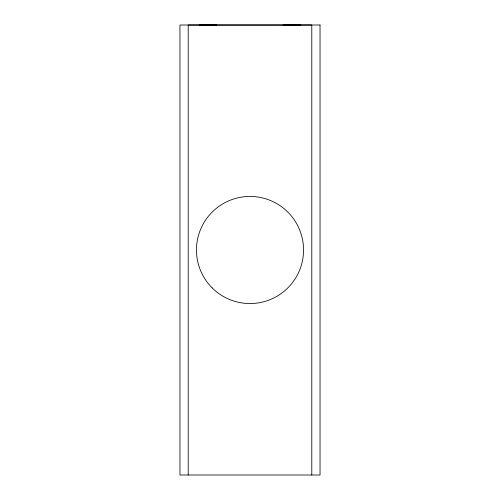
<?xml version="1.0" encoding="UTF-8"?>
<svg xmlns="http://www.w3.org/2000/svg" width="500" height="500" viewBox="0 0 500 500"><rect width="100%" height="100%" fill="white"/><g stroke="black" fill="none" stroke-linecap="round" stroke-linejoin="round"><path stroke-width="0.75" d="M283.125 25.044L311.794 25.013L311.794 475M199.219 25.044L300.781 25.044M216.875 25.044L188.206 25.013L188.206 475M320.037 25L179.963 25.013L179.963 475L320.037 475L320.037 25M212.131 287.869A53.556 53.556 0 0 0 301.731 263.863A53.556 53.556 0 0 0 236.137 198.269A53.556 53.556 0 0 0 212.131 287.869"/></g></svg>
